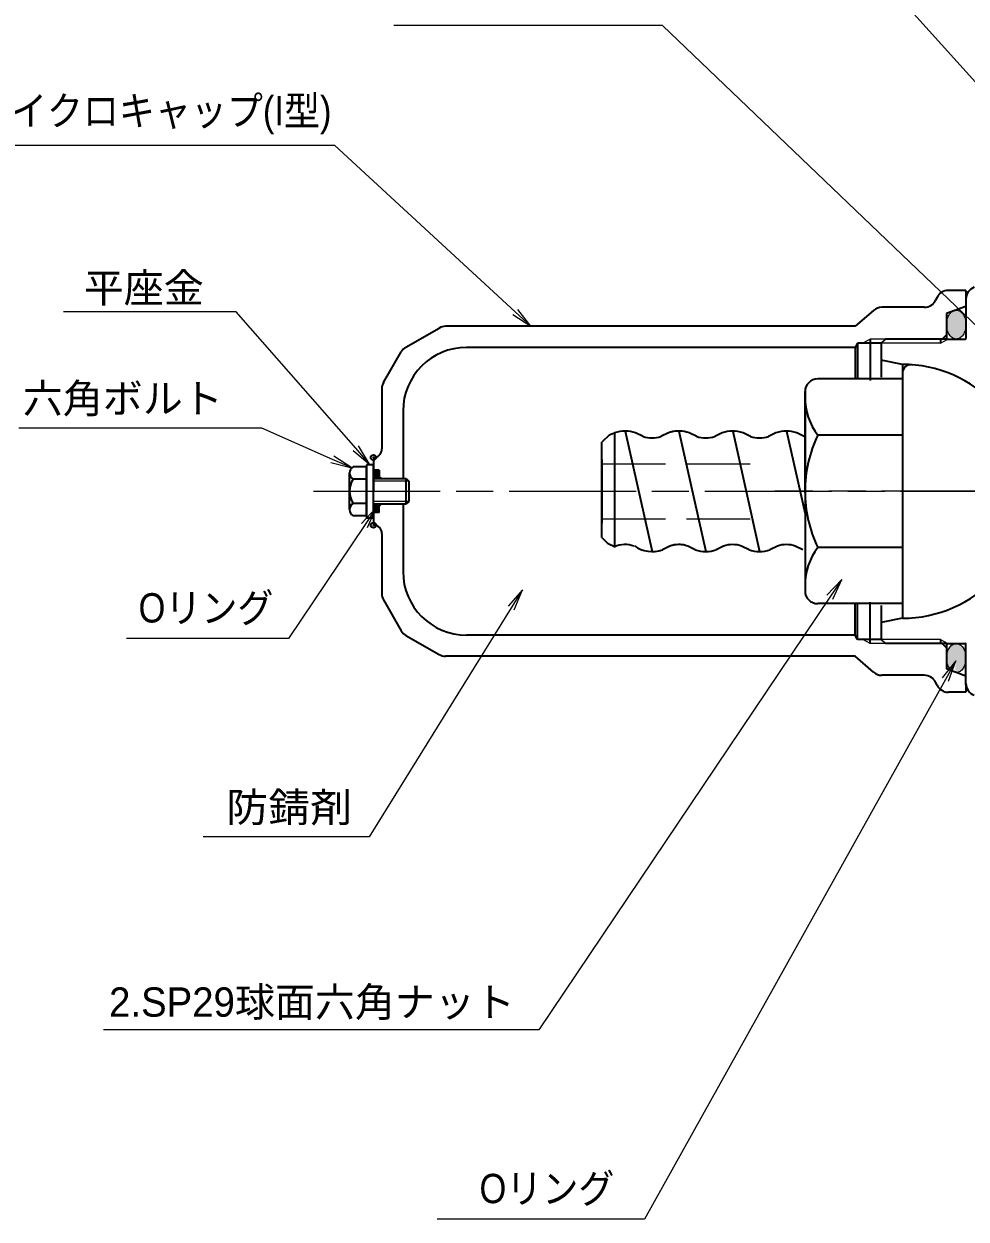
# Model space of a CAD drawing. Units: millimetres at full size, sheet at 1:2.5; details may follow other scales. Extents: x 2407 to 4087, y 1161 to 2364.
# Drawn here: x 2664.4 to 2887, y 1850 to 2132.6 of the extents above; entities that cross this region are included whole.
import ezdxf
from ezdxf.enums import TextEntityAlignment as Align

# ---------------------------------------------------------------- set-up
doc = ezdxf.new("R2010")
doc.units = ezdxf.units.MM
doc.header["$LTSCALE"] = 2.5
doc.header["$PDMODE"] = 32
doc.header["$PDSIZE"] = 1.25
for name, pattern in [('CHAIN', [18.5, 12, -1.5, 3.5, -1.5]), ('CHAIN_DOUBLE_DASH', [23.5, 12, -1.5, 3.5, -1.5, 3.5, -1.5]), ('DASHED_SPACED', [12, 6, -6])]:
    doc.linetypes.add(name, pattern=pattern)
for name, color, linetype, lineweight in [('1外形線', 7, 'Continuous', 35), ('2細い実線', 3, 'Continuous', 20), ('3隠れ線', 2, 'DASHED_SPACED', 13), ('4中心線', 1, 'CHAIN', 15), ('5想像線', 6, 'CHAIN_DOUBLE_DASH', 13), ('6寸法線', 4, 'Continuous', 13)]:
    doc.layers.add(name, color=color, linetype=linetype, lineweight=lineweight)
doc.layers.add('9文字', color=7, linetype='Continuous')
doc.styles.add('ＭＳ Ｐゴシック', font='')
doc.styles.get('ＭＳ Ｐゴシック').set_extended_font_data('MS PGothic')

# ---------------------------------------------------------------- blocks, each defined once
blk = doc.blocks.new('open_arrow')
at = {"color": 0, "linetype": 'Continuous', "lineweight": -2}
blk.add_lwpolyline([(7.5, 1.25), (0, 0), (7.5, -1.25)], dxfattribs=at)

msp = doc.modelspace()

# ---------------------------------------------------------------- hatches: boundary and pattern name
at = {"layer": '1外形線'}
h = msp.add_hatch(color=6, dxfattribs=at)
edge = h.paths.add_edge_path()
edge.add_ellipse((2884.701, 2061.508), major_axis=(0, 3.419), ratio=0.6727967, start_angle=19.31687, end_angle=0, ccw=False)
edge.add_line((2883.638, 2064.54), (2884.701, 2064.927))
h = msp.add_hatch(color=6, dxfattribs=at)
edge = h.paths.add_edge_path()
edge.add_ellipse((2747.68, 2026.073), major_axis=(0, -1.016), ratio=0.6886991, start_angle=0, end_angle=169.8302)
edge.add_line((2747.856, 2027.057), (2747.503, 2027.057))
edge.add_ellipse((2747.68, 2026.073), major_axis=(0, -1.016), ratio=0.6886991, start_angle=-169.8302, end_angle=-110.18409)
edge.add_line((2747.001, 2026.323), (2747.001, 2025.824))
edge.add_ellipse((2747.68, 2026.073), major_axis=(0, -1.016), ratio=0.6886991, start_angle=-69.81591, end_angle=-16.23346)
edge.add_line((2747.407, 2025.137), (2747.661, 2025.887))
edge.add_ellipse((2747.68, 2026.073), major_axis=(0.188, 0), ratio=1, start_angle=-101.67155, end_angle=-95.7253, ccw=False)
edge.add_ellipse((2747.68, 2026.073), major_axis=(0.188, 0), ratio=1, start_angle=78.32845, end_angle=-101.67155, ccw=False)
edge.add_ellipse((2747.68, 2026.073), major_axis=(0.188, 0), ratio=1, start_angle=-95.7253, end_angle=78.32845, ccw=False)
edge.add_line((2747.661, 2025.887), (2747.407, 2025.137))
edge.add_ellipse((2747.68, 2026.073), major_axis=(0, -1.016), ratio=0.6886991, start_angle=-16.23346, end_angle=0)
h = msp.add_hatch(color=6, dxfattribs=at)
edge = h.paths.add_edge_path()
edge.add_ellipse((2747.68, 2018.106), major_axis=(0, -1.016), ratio=0.6886991, start_angle=0, end_angle=169.8302)
edge.add_line((2747.856, 2019.09), (2747.503, 2019.09))
edge.add_ellipse((2747.68, 2018.106), major_axis=(0, -1.016), ratio=0.6886991, start_angle=-169.8302, end_angle=-110.18409)
edge.add_line((2747.001, 2018.356), (2747.001, 2017.857))
edge.add_ellipse((2747.68, 2018.106), major_axis=(0, -1.016), ratio=0.6886991, start_angle=-69.81591, end_angle=-16.23346)
edge.add_line((2747.407, 2017.17), (2747.661, 2017.92))
edge.add_ellipse((2747.68, 2018.106), major_axis=(0.188, 0), ratio=1, start_angle=-101.67155, end_angle=-95.7253, ccw=False)
edge.add_ellipse((2747.68, 2018.106), major_axis=(0.188, 0), ratio=1, start_angle=78.32845, end_angle=-101.67155, ccw=False)
edge.add_ellipse((2747.68, 2018.106), major_axis=(0.188, 0), ratio=1, start_angle=-95.7253, end_angle=78.32845, ccw=False)
edge.add_line((2747.661, 2017.92), (2747.407, 2017.17))
edge.add_ellipse((2747.68, 2018.106), major_axis=(0, -1.016), ratio=0.6886991, start_angle=-16.23346, end_angle=0)
h = msp.add_hatch(color=6, dxfattribs=at)
edge = h.paths.add_edge_path()
edge.add_ellipse((2884.701, 1982.671), major_axis=(0, -3.419), ratio=0.6727967, start_angle=0, end_angle=-28.8916)
edge.add_line((2883.242, 1980.028), (2884.584, 1982.111))
edge.add_line((2884.584, 1982.111), (2884.449, 1979.344))
edge.add_line((2884.449, 1979.344), (2884.701, 1979.253))

# ---------------------------------------------------------------- linework, layer by layer
for p, q in [((2887.001, 2069.59), (2882.855, 2069.59)), ((2887.001, 2069.59), (2887.001, 2058.29)), ((2877.147, 2065.59), (2867.128, 2065.59)), ((2880.172, 2067.931), (2879.83, 2067.248)), ((2887.001, 2065.764), (2882.401, 2064.09)), ((2865.153, 2064.848), (2860.858, 2061.09)), ((2882.401, 2064.09), (2882.401, 2058.09)), ((2754.697, 2056.152), (2762.554, 2060.688)), ((2860.858, 2061.09), (2764.054, 2061.09)), ((2861.401, 2057.09), (2860.824, 2056.09)), ((2861.401, 2057.09), (2861.401, 2048.653)), ((2867.001, 2057.09), (2861.401, 2057.09)), ((2864.401, 2058.09), (2864.401, 2048.307)), ((2867.001, 2057.09), (2868.001, 2058.09)), ((2867.001, 2057.09), (2867.001, 2049.09)), ((2882.401, 2058.09), (2868.001, 2058.09)), ((2880.001, 2058.09), (2874.001, 2058.09)), ((2881.001, 2058.09), (2881.001, 2057.09)), ((2882.401, 2059.09), (2881.401, 2058.09)), ((2882.401, 2058.09), (2886.801, 2058.09)), ((2749.403, 2047.786), (2753.599, 2055.054)), ((2860.824, 2056.09), (2769.001, 2056.09)), ((2860.824, 2056.09), (2860.824, 2048.653)), ((2872.001, 2052.09), (2867.001, 2053.09)), ((2871.972, 2052.09), (2871.972, 1992.09)), ((2872.001, 2052.09), (2872.001, 2050.018)), ((2871.972, 2048.64), (2851.972, 2048.64)), ((2749.001, 2046.286), (2749.001, 2032.09)), ((2848.971, 2045.642), (2848.972, 1998.542)), ((2848.972, 2045.64), (2848.972, 1998.54)), ((2754.001, 2041.09), (2754.001, 2025.09)), ((2802.767, 2035.438), (2801.001, 2033.672)), ((2803.115, 2035.557), (2804.001, 2035.891)), ((2804.001, 2035.891), (2804.001, 2008.826)), ((2806.501, 2036.34), (2812.851, 2007.841)), ((2810.703, 2035.075), (2808.935, 2035.891)), ((2816.701, 2035.891), (2814.932, 2035.075)), ((2816.701, 2035.891), (2814.932, 2035.075)), ((2819.201, 2036.34), (2825.551, 2007.841)), ((2823.403, 2035.075), (2821.635, 2035.891)), ((2829.401, 2035.891), (2827.632, 2035.075)), ((2831.902, 2036.34), (2838.251, 2007.84)), ((2836.104, 2035.075), (2834.335, 2035.891)), ((2842.101, 2035.891), (2840.332, 2035.075)), ((2844.602, 2036.34), (2848.972, 2016.727)), ((2848.804, 2035.075), (2847.035, 2035.891)), ((2871.972, 2035.365), (2851.972, 2035.365)), ((2801.001, 2011.172), (2801.001, 2033.672)), ((2747.001, 2030.09), (2747.001, 2022.09)), ((2801.001, 2029.59), (2801.001, 2014.59)), ((2741.393, 2017.76), (2741.393, 2026.42)), ((2745.393, 2027.863), (2742.193, 2027.863)), ((2746.993, 2028.34), (2745.393, 2028.34)), ((2745.393, 2028.34), (2745.393, 2015.84)), ((2745.393, 2016.316), (2745.393, 2027.863)), ((2746.993, 2015.84), (2746.993, 2028.34)), ((2748.401, 2027.09), (2747.001, 2027.09)), ((2748.401, 2027.09), (2748.401, 2025.09)), ((2745.393, 2024.977), (2742.193, 2024.977)), ((2746.993, 2025.09), (2754.779, 2025.09)), ((2748.901, 2025.09), (2748.401, 2025.59)), ((2754.779, 2019.09), (2754.779, 2025.09)), ((2754.779, 2025.09), (2755.393, 2024.476)), ((2755.393, 2024.476), (2755.393, 2019.703)), ((2745.393, 2019.203), (2742.193, 2019.203)), ((2746.993, 2019.09), (2754.779, 2019.09)), ((2747.001, 2019.09), (2747.001, 2014.09)), ((2748.901, 2019.09), (2748.401, 2018.59)), ((2748.401, 2017.09), (2748.401, 2019.09)), ((2754.001, 2019.09), (2754.001, 2003.09)), ((2755.393, 2019.703), (2754.779, 2019.09)), ((2745.393, 2016.316), (2742.193, 2016.316)), ((2745.393, 2015.84), (2746.993, 2015.84)), ((2748.401, 2017.09), (2747.001, 2017.09)), ((2749.001, 2012.09), (2749.001, 1997.894)), ((2801.001, 2011.172), (2802.501, 2009.672)), ((2804.001, 2008.959), (2802.501, 2009.672)), ((2817.053, 2009.105), (2815.285, 2008.289)), ((2817.053, 2009.105), (2815.285, 2008.29)), ((2823.051, 2008.29), (2821.282, 2009.106)), ((2829.753, 2009.105), (2827.985, 2008.289)), ((2835.751, 2008.289), (2833.982, 2009.106)), ((2842.453, 2009.105), (2840.685, 2008.289)), ((2848.451, 2008.289), (2846.682, 2009.105)), ((2871.972, 2008.815), (2851.972, 2008.815)), ((2749.403, 1996.394), (2753.599, 1989.126)), ((2871.972, 1995.54), (2851.972, 1995.54)), ((2860.824, 1988.09), (2860.824, 1995.553)), ((2861.401, 1987.09), (2861.401, 1995.553)), ((2864.401, 1986.09), (2864.401, 1995.9)), ((2867.001, 1995.09), (2867.001, 1987.09)), ((2872.001, 1992.09), (2867.001, 1991.09)), ((2754.697, 1988.028), (2762.554, 1983.492)), ((2860.824, 1988.09), (2769.001, 1988.09)), ((2861.401, 1987.09), (2860.824, 1988.09)), ((2867.001, 1987.09), (2861.401, 1987.09)), ((2868.001, 1986.09), (2867.001, 1987.09)), ((2881.001, 1987.09), (2881.001, 1986.09)), ((2882.401, 1986.09), (2868.001, 1986.09)), ((2882.401, 1985.09), (2881.401, 1986.09)), ((2882.401, 1986.09), (2886.801, 1986.09)), ((2882.401, 1986.09), (2882.401, 1980.09)), ((2887.001, 1976.69), (2887.001, 1985.89)), ((2887.001, 1976.322), (2887.001, 1984.39)), ((2860.858, 1983.09), (2764.054, 1983.09)), ((2865.153, 1979.332), (2860.858, 1983.09)), ((2877.147, 1978.59), (2867.128, 1978.59)), ((2887.001, 1978.416), (2882.401, 1980.09)), ((2880.172, 1976.248), (2879.83, 1976.931)), ((2887.001, 1976.322), (2887.001, 1974.59)), ((2887.001, 1974.59), (2882.855, 1974.59))]:
    msp.add_line(p, q, dxfattribs=at)
for centre, radius, start, end in [((2882.855, 2066.59), 3, 90, 153.43495), ((2890.001, 2067.489), 3, 110, 180), ((2867.128, 2062.59), 3, 90, 131.18593), ((2877.147, 2068.59), 3, 270, 333.43495), ((2764.054, 2058.09), 3, 90, 120), ((2886.801, 2058.29), 0.2, 270, 0), ((2756.197, 2053.554), 3, 120, 150), ((2769.001, 2041.09), 15, 90, 180), ((2871.972, 2022.09), 30, 42.83343, 90), ((2872.001, 2022.09), 30, 85.90396, 90), ((2874.001, 2050.018), 2, 85.90396, 180), ((2851.972, 2045.64), 3, 90, 180), ((2752.001, 2046.286), 3, 150, 180), ((2863.972, 2044.365), 15, 180, 216.8699), ((2801.001, 2041.172), 6, 287.11443, 290.63395), ((2806.468, 2029.34), 7, 69.36613, 110.63387), ((2812.818, 2040.69), 6, 249.36789, 290.63395), ((2812.818, 2040.69), 6, 249.36789, 290.63395), ((2819.168, 2029.34), 7, 69.36613, 110.63387), ((2819.168, 2029.34), 7, 74.81803, 110.63387), ((2819.168, 2029.34), 7, 74.81803, 110.63387), ((2825.518, 2040.69), 6, 249.36789, 290.63395), ((2831.868, 2029.34), 7, 69.36613, 110.63387), ((2838.218, 2040.69), 6, 249.36789, 290.63395), ((2844.568, 2029.34), 7, 69.36613, 110.63387), ((2879.842, 2022.09), 30.871, 154.53143, 180), ((2747.001, 2032.09), 2, 270, 0), ((2743.095, 2026.42), 1.702, 122.0046, 237.9954), ((2747.001, 2022.09), 5.608, 149.02089, 210.97911), ((2879.842, 2022.09), 30.871, 180, 205.46858), ((2743.095, 2017.76), 1.702, 122.0046, 237.9954), ((2747.001, 2012.09), 2, 0, 90), ((2806.468, 2003.49), 6, 69.36605, 114.81118), ((2812.818, 2014.84), 7, 233.55133, 290.63387), ((2819.168, 2003.49), 6, 72.20935, 110.6363), ((2819.168, 2003.49), 6, 69.36605, 110.6363), ((2831.868, 2003.49), 6, 69.36605, 110.6363), ((2844.568, 2003.49), 6, 69.36605, 110.6363), ((2825.518, 2014.84), 7, 249.36613, 290.63387), ((2838.218, 2014.84), 7, 249.36613, 290.63387), ((2863.972, 1999.815), 15, 143.1301, 180), ((2769.001, 2003.09), 15, 180, 270), ((2871.972, 2022.09), 30, 270, 317.16657), ((2752.001, 1997.894), 3, 180, 210), ((2851.972, 1998.54), 3, 180, 270), ((2872.001, 2022.09), 30, 270, 274.09604), ((2756.197, 1990.626), 3, 210, 240), ((2764.054, 1986.09), 3, 240, 270), ((2886.801, 1985.89), 0.2, 0, 90), ((2867.128, 1981.59), 3, 228.81407, 270), ((2877.147, 1975.59), 3, 26.56505, 90), ((2882.855, 1977.59), 3, 206.56505, 270), ((2890.001, 1976.69), 3, 180, 250)]:
    msp.add_arc(centre, radius, start, end, dxfattribs=at)
for p in [(2747.001, 2030.09), (2747.001, 2014.09)]:
    msp.add_point(p, dxfattribs=at)
at = {"layer": '2細い実線'}
for p, q in [((2864.401, 2058.09), (2862.669, 2057.09)), ((2868.001, 2058.09), (2864.401, 2058.09)), ((2881.001, 2057.09), (2867.001, 2057.09)), ((2879.424, 2057.09), (2873.001, 2057.09)), ((2881.001, 2057.09), (2882.733, 2058.09)), ((2755.393, 2024.476), (2746.993, 2024.476)), ((2753.388, 2025.09), (2754.001, 2025.09)), ((2755.393, 2019.703), (2746.993, 2019.703)), ((2753.388, 2019.09), (2754.001, 2019.09)), ((2864.401, 1986.09), (2862.669, 1987.09)), ((2881.001, 1987.09), (2867.001, 1987.09)), ((2879.424, 1987.09), (2873.001, 1987.09)), ((2881.001, 1987.09), (2882.733, 1986.09)), ((2868.001, 1986.09), (2864.401, 1986.09))]:
    msp.add_line(p, q, dxfattribs=at)
at = {"layer": '3隠れ線'}
for p, q in [((2801.001, 2028.59), (2821.001, 2028.59)), ((2821.001, 2028.59), (2848.972, 2028.59)), ((2801.001, 2015.59), (2821.001, 2015.59)), ((2821.001, 2015.59), (2848.972, 2015.59)), ((2867.001, 1987.099), (2867.051, 1987.09))]:
    msp.add_line(p, q, dxfattribs=at)
at = {"layer": '4中心線'}
for p, q in [((2732.814, 2022.089), (3428.001, 2022.092)), ((2897.064, 2022.09), (2841.862, 2022.09))]:
    msp.add_line(p, q, dxfattribs=at)
at = {"layer": '5想像線'}
for centre, major_axis, ratio in [((2884.701, 2061.508), (0, 3.419), 0.672797), ((2747.68, 2026.073), (0, 1.016), 0.688699), ((2747.68, 2018.106), (0, -1.016), 0.688699), ((2884.701, 1982.671), (0, -3.419), 0.672797)]:
    msp.add_ellipse(centre, major_axis=major_axis, ratio=ratio, dxfattribs=at)
at = {"layer": '6寸法線'}
for points in [[(2902.05, 2104.632), (2898.704, 2108.346), (2822.241, 2193.212), (2754.226, 2193.212)], [(2904.673, 2046.619), (2901.063, 2050.078), (2815.326, 2132.216), (2751.855, 2132.216)], [(2784.206, 2061.09), (2780.531, 2064.48), (2737.862, 2103.848), (2627.389, 2103.848)], [(2746.115, 2028.535), (2742.82, 2032.296), (2714.587, 2064.529), (2673.802, 2064.529)], [(2741.881, 2027.613), (2737.31, 2029.639), (2720.609, 2037.041), (2663.257, 2037.041)], [(2747.686, 2018.142), (2744.897, 2013.992), (2726.966, 1987.318), (2688.677, 1987.318)], [(2857.64, 2001.222), (2854.851, 1997.072), (2786.121, 1894.792), (2683.222, 1894.792)], [(2782.225, 1998.769), (2779.587, 1994.521), (2745.997, 1940.428), (2706.821, 1940.428)], [(2884.576, 1981.993), (2882.142, 1977.626), (2811.027, 1850.041), (2762.041, 1850.041)]]:
    msp.add_lwpolyline(points, dxfattribs=at)

# ---------------------------------------------------------------- block references
at = {"layer": '6寸法線', "xscale": 0.667, "yscale": 0.667}
for p, rotation in [((2784.206, 2061.09), 137.3), ((2746.115, 2028.535), 131.2), ((2741.881, 2027.613), 156.1), ((2747.686, 2018.142), 236.1), ((2857.64, 2001.222), 236.1), ((2782.225, 1998.769), 238.2), ((2884.576, 1981.993), 240.9)]:
    msp.add_blockref('open_arrow', p, dxfattribs=dict(at, rotation=rotation))

# ---------------------------------------------------------------- texts
at = {"layer": '9文字', "style": 'ＭＳ Ｐゴシック'}
for s, width, p in [('1.ＳＴマイクロキャップ(I型)', 0.9, (2629.047, 2106.495)), ('Oリング', 0.9, (2691.518, 1988.996)), ('防錆剤', 1.05, (2712.221, 1941.852)), ('Oリング', 0.9, (2772.065, 1851.73))]:
    msp.add_text(s, height=6.928, dxfattribs=dict(at, width=width)).set_placement(p, align=Align.BOTTOM_LEFT)
msp.add_text('平座金', height=6.928, dxfattribs=at).set_placement((2706.926, 2070.186), align=Align.MIDDLE_RIGHT)
for s, p in [('六角ボルト', (2664.178, 2038.506)), ('2.SP29球面六角ナット', (2684.554, 1895.809))]:
    msp.add_text(s, height=6.928, dxfattribs=at).set_placement(p, align=Align.BOTTOM_LEFT)

doc.saveas('drawing.dxf')
